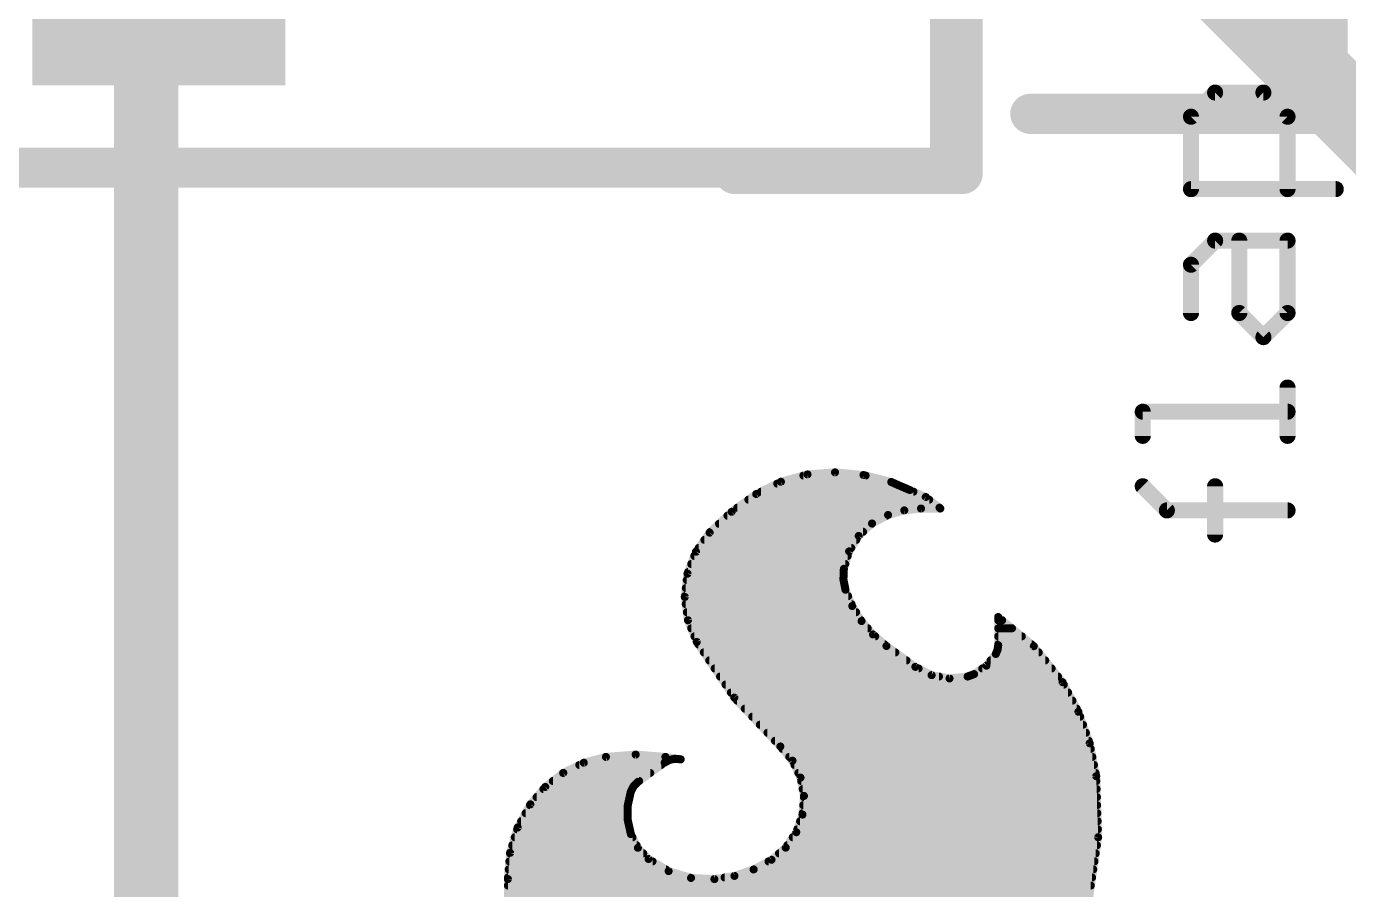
# Model space of a CAD drawing. Extents: x -0.1 to 14.1, y -0.1 to 15.3.
# Drawn here: x 4.702 to 8.88, y 2.629 to 5.356 of the extents above; entities that cross this region are included whole.
import ezdxf

# ---------------------------------------------------------------- set-up
doc = ezdxf.new("R2010")
doc.units = 0
for name, color, linetype in [('1', 12, 'CONTINUOUS'), ('16', 132, 'CONTINUOUS'), ('21', 41, 'CONTINUOUS'), ('51', 53, 'CONTINUOUS')]:
    doc.layers.add(name, color=color, linetype=linetype)

# ---------------------------------------------------------------- blocks, each defined once
blk = doc.blocks.new('RECT')
blk.add_solid([(-0.5, -0.5), (0.5, -0.5), (-0.5, 0.5), (0.5, 0.5)])

msp = doc.modelspace()

# ---------------------------------------------------------------- linework, layer by layer
at = {"layer": '1'}
for points, const_width in [([(5.08, 15.24), (5.08, 3.81)], 0.2032), ([(7.6, 6.37), (12.7, 1.27)], 0.254), ([(5.08, 3.81), (5.08, 0)], 0.2032)]:
    msp.add_lwpolyline(points, dxfattribs=dict(at, const_width=const_width))
at = {"layer": '1', "const_width": 0.1016}
for points in [[(5.1308, 3.81, 1), (5.0292, 3.81)], [(5.0292, 3.81, 1), (5.1308, 3.81)]]:
    msp.add_lwpolyline(points, format="xyb", dxfattribs=at)
at = {"layer": '16', "const_width": 0.2032}
for points in [[(5.08, 15.24), (5.08, 3.81)], [(5.08, 3.81), (5.08, 0)]]:
    msp.add_lwpolyline(points, dxfattribs=at)
at = {"layer": '16', "const_width": 0.1016}
for points in [[(5.1308, 3.81, 1), (5.0292, 3.81)], [(5.0292, 3.81, 1), (5.1308, 3.81)]]:
    msp.add_lwpolyline(points, format="xyb", dxfattribs=at)
at = {"layer": '21'}
for points, const_width in [([(8.8138, 10.16), (8.8138, 5.08)], 0.127), ([(7.66, 4.89), (7.66, 5.59)], 0.127), ([(8.8138, 5.08), (7.874, 5.08)], 0.127), ([(6.94, 4.89), (7.66, 4.89)], 0.127), ([(7.0859, 3.9174), (7.0079, 3.8786)], 0.0254), ([(7.1699, 3.9406), (7.0859, 3.9174)], 0.0254), ([(7.157, 3.937), (7.3534, 3.937)], 0.0254), ([(7.2568, 3.9472), (7.1699, 3.9406)], 0.0254), ([(7.3469, 3.9386), (7.2568, 3.9472)], 0.0254), ([(7.4346, 3.9167), (7.3469, 3.9386)], 0.0254), ([(7.4575, 3.9065), (7.4346, 3.9167)], 0.0254), ([(7.0079, 3.8786), (6.9302, 3.8226)], 0.0254), ([(7.0232, 3.8862), (7.5047, 3.8862)], 0.0254), ([(7.0742, 3.9116), (7.4461, 3.9116)], 0.0254), ([(7.4931, 3.8913), (7.4575, 3.9065)], 0.0254), ([(7.5435, 3.8692), (7.4931, 3.8913)], 0.0254), ([(6.948, 3.8354), (7.587, 3.8354)], 0.0254), ([(6.9832, 3.8608), (7.5544, 3.8608)], 0.0254), ([(7.4757, 3.827), (7.5286, 3.8329)], 0.0254), ([(7.5286, 3.8329), (7.5896, 3.8329)], 0.0254), ([(7.587, 3.8354), (7.5435, 3.8692)], 0.0254), ([(7.5895, 3.8329), (7.587, 3.8354)], 0.0254), ([(7.5896, 3.8329), (7.5895, 3.8329)], 0.0254), ([(6.9302, 3.8226), (6.8606, 3.7567)], 0.0254), ([(6.9169, 3.81), (7.4198, 3.81)], 0.0254), ([(7.3737, 3.7855), (7.4245, 3.8125)], 0.0254), ([(7.4245, 3.8125), (7.4757, 3.827)], 0.0254), ([(6.8606, 3.7567), (6.8175, 3.6963)], 0.0254), ([(6.8632, 3.7592), (7.3456, 3.7592)], 0.0254), ([(6.8901, 3.7846), (7.3727, 3.7846)], 0.0254), ([(7.3317, 3.7463), (7.3737, 3.7855)], 0.0254), ([(6.8261, 3.7084), (7.3082, 3.7084)], 0.0254), ([(6.8442, 3.7338), (7.324, 3.7338)], 0.0254), ([(7.3014, 3.6974), (7.3317, 3.7463)], 0.0254), ([(6.8175, 3.6963), (6.7907, 3.6271)], 0.0254), ([(6.8123, 3.683), (7.297, 3.683)], 0.0254), ([(7.2848, 3.6424), (7.3014, 3.6974)], 0.0254), ([(6.7907, 3.6271), (6.7821, 3.5534)], 0.0254), ([(6.7927, 3.6322), (7.2844, 3.6322)], 0.0254), ([(6.8025, 3.6576), (7.2894, 3.6576)], 0.0254), ([(7.2834, 3.609), (7.2848, 3.6424)], 0.0254), ([(6.7854, 3.5814), (7.2889, 3.5814)], 0.0254), ([(6.7883, 3.6068), (7.2838, 3.6068)], 0.0254), ([(7.2899, 3.5763), (7.2834, 3.609)], 0.0254), ([(6.7821, 3.5534), (6.792, 3.4799)], 0.0254), ([(6.7824, 3.556), (7.2984, 3.556)], 0.0254), ([(7.3114, 3.5248), (7.2899, 3.5763)], 0.0254), ([(6.7852, 3.5306), (7.309, 3.5306)], 0.0254), ([(6.7886, 3.5052), (7.3235, 3.5052)], 0.0254), ([(7.3407, 3.4773), (7.3114, 3.5248)], 0.0254), ([(6.792, 3.4799), (6.82, 3.4112)], 0.0254), ([(6.7921, 3.4798), (7.3392, 3.4798)], 0.0254), ([(7.377, 3.4349), (7.3407, 3.4773)], 0.0254), ([(7.8851, 3.3979), (7.7725, 3.49)], 0.0254), ([(7.7725, 3.49), (7.7725, 3.4011)], 0.0254), ([(7.7725, 3.4798), (7.785, 3.4798)], 0.0254), ([(6.8024, 3.4544), (7.3603, 3.4544)], 0.0254), ([(6.8128, 3.429), (7.3839, 3.429)], 0.0254), ([(7.4194, 3.3985), (7.377, 3.4349)], 0.0254), ([(7.7725, 3.4544), (7.816, 3.4544)], 0.0254), ([(7.7725, 3.429), (7.8471, 3.429)], 0.0254), ([(6.82, 3.4112), (6.9386, 3.2354)], 0.0254), ([(6.8251, 3.4036), (7.4135, 3.4036)], 0.0254), ([(6.8423, 3.3782), (7.4475, 3.3782)], 0.0254), ([(7.5108, 3.3325), (7.4194, 3.3985)], 0.0254), ([(7.7648, 3.3731), (7.7352, 3.3364)], 0.0254), ([(7.7705, 3.3866), (7.7648, 3.3731)], 0.0254), ([(7.767, 3.3782), (7.9008, 3.3782)], 0.0254), ([(7.7725, 3.4011), (7.7705, 3.3866)], 0.0254), ([(7.7725, 3.4036), (7.8781, 3.4036)], 0.0254), ([(7.9757, 3.2842), (7.8851, 3.3979)], 0.0254), ([(6.8594, 3.3528), (7.4827, 3.3528)], 0.0254), ([(7.5621, 3.3063), (7.5108, 3.3325)], 0.0254), ([(7.7352, 3.3364), (7.6963, 3.3096)], 0.0254), ([(7.7484, 3.3528), (7.921, 3.3528)], 0.0254), ([(6.8765, 3.3274), (7.5208, 3.3274)], 0.0254), ([(6.8937, 3.302), (7.5854, 3.302)], 0.0254), ([(7.6187, 3.2959), (7.5621, 3.3063)], 0.0254), ([(7.6759, 3.302), (7.6187, 3.2959)], 0.0254), ([(7.6963, 3.3096), (7.6759, 3.302)], 0.0254), ([(7.6759, 3.302), (7.9615, 3.302)], 0.0254), ([(7.7221, 3.3274), (7.9413, 3.3274)], 0.0254), ([(6.9108, 3.2766), (7.9798, 3.2766)], 0.0254), ([(6.9279, 3.2512), (7.9934, 3.2512)], 0.0254), ([(8.0258, 3.1908), (7.9757, 3.2842)], 0.0254), ([(6.9386, 3.2354), (7.0841, 3.081)], 0.0254), ([(6.9476, 3.2258), (8.007, 3.2258)], 0.0254), ([(6.9716, 3.2004), (8.0207, 3.2004)], 0.0254), ([(6.9955, 3.175), (8.0315, 3.175)], 0.0254), ([(8.0616, 3.091), (8.0258, 3.1908)], 0.0254), ([(7.0194, 3.1496), (8.0406, 3.1496)], 0.0254), ([(7.0434, 3.1242), (8.0497, 3.1242)], 0.0254), ([(7.0673, 3.0988), (8.0588, 3.0988)], 0.0254), ([(7.0841, 3.081), (7.1224, 3.0361)], 0.0254), ([(8.0823, 2.987), (8.0616, 3.091)], 0.0254), ([(6.5329, 3.048), (6.463, 3.0296)], 0.0254), ([(6.6269, 3.0554), (6.5329, 3.048)], 0.0254), ([(6.5329, 3.048), (6.7209, 3.048)], 0.0254), ([(6.7209, 3.048), (6.6269, 3.0554)], 0.0254), ([(6.7184, 3.0302), (6.7341, 3.0386)], 0.0254), ([(6.7692, 3.0404), (6.7209, 3.048)], 0.0254), ([(6.7341, 3.0386), (6.7515, 3.0421)], 0.0254), ([(6.7515, 3.0421), (6.7692, 3.0404)], 0.0254), ([(7.0906, 3.0734), (8.0651, 3.0734)], 0.0254), ([(7.1122, 3.048), (8.0702, 3.048)], 0.0254), ([(6.3982, 2.9975), (6.3412, 2.9531)], 0.0254), ([(6.3978, 2.9972), (6.6729, 2.9972)], 0.0254), ([(6.463, 3.0296), (6.3982, 2.9975)], 0.0254), ([(6.4489, 3.0226), (6.7079, 3.0226)], 0.0254), ([(6.6345, 2.9693), (6.7184, 3.0302)], 0.0254), ([(7.1224, 3.0361), (7.1479, 2.9828)], 0.0254), ([(7.1288, 3.0226), (8.0752, 3.0226)], 0.0254), ([(7.141, 2.9972), (8.0803, 2.9972)], 0.0254), ([(6.3652, 2.9718), (6.6379, 2.9718)], 0.0254), ([(6.6117, 2.9388), (6.6207, 2.9559)], 0.0254), ([(6.6207, 2.9559), (6.6345, 2.9693)], 0.0254), ([(7.1479, 2.9828), (7.1586, 2.9247)], 0.0254), ([(7.1499, 2.9718), (8.0828, 2.9718)], 0.0254), ([(8.0883, 2.7942), (8.0823, 2.987)], 0.0254), ([(6.3412, 2.9531), (6.2942, 2.8981)], 0.0254), ([(6.3138, 2.921), (6.6077, 2.921)], 0.0254), ([(6.3355, 2.9464), (6.6157, 2.9464)], 0.0254), ([(6.6018, 2.8943), (6.6117, 2.9388)], 0.0254), ([(7.1586, 2.9247), (7.154, 2.8658)], 0.0254), ([(7.1546, 2.9464), (8.0836, 2.9464)], 0.0254), ([(7.1584, 2.921), (8.0844, 2.921)], 0.0254), ([(6.2942, 2.8981), (6.2541, 2.8249)], 0.0254), ([(6.2789, 2.8702), (6.6018, 2.8702)], 0.0254), ([(6.2928, 2.8956), (6.6021, 2.8956)], 0.0254), ([(6.6018, 2.8487), (6.6018, 2.8943)], 0.0254), ([(7.1544, 2.8702), (8.086, 2.8702)], 0.0254), ([(7.1564, 2.8956), (8.0852, 2.8956)], 0.0254), ([(6.265, 2.8448), (6.6026, 2.8448)], 0.0254), ([(6.6117, 2.8042), (6.6018, 2.8487)], 0.0254), ([(7.154, 2.8658), (7.1344, 2.8101)], 0.0254), ([(7.1466, 2.8448), (8.0868, 2.8448)], 0.0254), ([(6.2541, 2.8249), (6.2301, 2.745)], 0.0254), ([(6.2448, 2.794), (6.6169, 2.794)], 0.0254), ([(6.2524, 2.8194), (6.6083, 2.8194)], 0.0254), ([(6.6339, 2.7608), (6.6117, 2.8042)], 0.0254), ([(7.1344, 2.8101), (7.101, 2.7614)], 0.0254), ([(7.1234, 2.794), (8.0883, 2.794)], 0.0254), ([(7.1377, 2.8194), (8.0875, 2.8194)], 0.0254), ([(8.0595, 2.6035), (8.0883, 2.7942)], 0.0254), ([(6.2301, 2.745), (6.2231, 2.6619)], 0.0254), ([(6.2371, 2.7686), (6.6299, 2.7686)], 0.0254), ([(6.6676, 2.7254), (6.6339, 2.7608)], 0.0254), ([(7.101, 2.7614), (7.0562, 2.7229)], 0.0254), ([(7.106, 2.7686), (8.0845, 2.7686)], 0.0254), ([(6.2278, 2.7178), (6.6802, 2.7178)], 0.0254), ([(6.2299, 2.7432), (6.6507, 2.7432)], 0.0254), ([(6.731, 2.6872), (6.6676, 2.7254)], 0.0254), ([(7.0562, 2.7229), (6.9998, 2.6925)], 0.0254), ([(7.0467, 2.7178), (8.0768, 2.7178)], 0.0254), ([(7.0799, 2.7432), (8.0806, 2.7432)], 0.0254), ([(6.2231, 2.6619), (6.2231, 1.1455)], 0.0254), ([(6.2235, 2.667), (6.7972, 2.667)], 0.0254), ([(6.2257, 2.6924), (6.7224, 2.6924)], 0.0254), ([(6.8018, 2.6656), (6.731, 2.6872)], 0.0254), ([(6.8758, 2.6619), (6.8018, 2.6656)], 0.0254), ([(6.9391, 2.672), (6.8758, 2.6619)], 0.0254), ([(6.9078, 2.667), (8.0691, 2.667)], 0.0254), ([(6.9998, 2.6925), (6.9391, 2.672)], 0.0254), ([(6.9995, 2.6924), (8.0729, 2.6924)], 0.0254), ([(6.2231, 2.6416), (8.0652, 2.6416)], 0.0254), ([(6.2231, 2.6162), (8.0614, 2.6162)], 0.0254)]:
    msp.add_lwpolyline(points, dxfattribs=dict(at, const_width=const_width))
for points, const_width in [([(7.874, 5.1117, 1), (7.874, 5.0483)], 0.0635), ([(8.8138, 5.0483, 1), (8.8138, 5.1117)], 0.0635), ([(8.782, 5.08, 1), (8.8456, 5.08)], 0.0635), ([(6.94, 4.9218, 1), (6.94, 4.8583)], 0.0635), ([(7.66, 4.8583, 1), (7.66, 4.9218)], 0.0635), ([(7.6283, 4.89, 1), (7.6917, 4.89)], 0.0635), ([(7.0842, 3.9235, 1), (7.0876, 3.9113)], 0.0127), ([(7.0887, 3.9117, 1), (7.0831, 3.9231)], 0.0127), ([(7.157, 3.9434, 1), (7.157, 3.9307)], 0.0127), ([(7.1694, 3.9469, 1), (7.1704, 3.9342)], 0.0127), ([(7.1716, 3.9345, 1), (7.1682, 3.9467)], 0.0127), ([(7.2574, 3.9535, 1), (7.2562, 3.9409)], 0.0127), ([(7.2573, 3.9409, 1), (7.2563, 3.9535)], 0.0127), ([(7.3484, 3.9448, 1), (7.3453, 3.9325)], 0.0127), ([(7.3462, 3.9323, 1), (7.3475, 3.945)], 0.0127), ([(7.3534, 3.9307, 1), (7.3534, 3.9434)], 0.0127), ([(7.4372, 3.9225, 1), (7.432, 3.9109)], 0.0127), ([(7.4331, 3.9105, 1), (7.4361, 3.9229)], 0.0127), ([(7.0051, 3.8843, 1), (7.0107, 3.8729)], 0.0127), ([(7.0116, 3.8734, 1), (7.0042, 3.8838)], 0.0127), ([(7.0232, 3.8925, 1), (7.0232, 3.8799)], 0.0127), ([(7.0742, 3.9179, 1), (7.0742, 3.9053)], 0.0127), ([(7.4461, 3.9053, 1), (7.4461, 3.9179)], 0.0127), ([(7.46, 3.9123, 1), (7.455, 3.9007)], 0.0127), ([(7.4549, 3.9007, 1), (7.4601, 3.9123)], 0.0127), ([(7.4956, 3.8971, 1), (7.4906, 3.8855)], 0.0127), ([(7.4906, 3.8855, 1), (7.4956, 3.8971)], 0.0127), ([(7.5047, 3.8799, 1), (7.5047, 3.8925)], 0.0127), ([(6.948, 3.8418, 1), (6.948, 3.8291)], 0.0127), ([(6.9832, 3.8672, 1), (6.9832, 3.8545)], 0.0127), ([(7.5286, 3.8392, 1), (7.5286, 3.8266)], 0.0127), ([(7.5293, 3.8266, 1), (7.5279, 3.8392)], 0.0127), ([(7.5474, 3.8742, 1), (7.5396, 3.8642)], 0.0127), ([(7.541, 3.8634, 1), (7.5461, 3.875)], 0.0127), ([(7.5544, 3.8545, 1), (7.5544, 3.8672)], 0.0127), ([(7.5915, 3.8399, 1), (7.5825, 3.8309)], 0.0127), ([(7.5831, 3.8304, 1), (7.5909, 3.8404)], 0.0127), ([(7.5895, 3.8392, 1), (7.5895, 3.8266)], 0.0127), ([(7.585, 3.8284, 1), (7.594, 3.8374)], 0.0127), ([(7.587, 3.8291, 1), (7.587, 3.8418)], 0.0127), ([(7.5896, 3.8266, 1), (7.5896, 3.8392)], 0.0127), ([(7.5896, 3.8266, 1), (7.5896, 3.8392)], 0.0127), ([(6.9169, 3.8163, 1), (6.9169, 3.8037)], 0.0127), ([(6.9265, 3.8277, 1), (6.9339, 3.8174)], 0.0127), ([(6.9346, 3.8179, 1), (6.9258, 3.8272)], 0.0127), ([(7.4228, 3.8186, 1), (7.4262, 3.8064)], 0.0127), ([(7.4198, 3.8037, 1), (7.4198, 3.8163)], 0.0127), ([(7.4275, 3.8069, 1), (7.4215, 3.8181)], 0.0127), ([(7.475, 3.8333, 1), (7.4764, 3.8207)], 0.0127), ([(7.4774, 3.8209, 1), (7.474, 3.8331)], 0.0127), ([(6.8562, 3.7613, 1), (6.865, 3.7521)], 0.0127), ([(6.8658, 3.753, 1), (6.8554, 3.7604)], 0.0127), ([(6.8632, 3.7656, 1), (6.8632, 3.7529)], 0.0127), ([(6.8901, 3.791, 1), (6.8901, 3.7783)], 0.0127), ([(7.3456, 3.7529, 1), (7.3456, 3.7656)], 0.0127), ([(7.3708, 3.7911, 1), (7.3767, 3.7799)], 0.0127), ([(7.3781, 3.7809, 1), (7.3694, 3.7902)], 0.0127), ([(7.3727, 3.7783, 1), (7.3727, 3.791)], 0.0127), ([(6.8261, 3.7147, 1), (6.8261, 3.7021)], 0.0127), ([(6.8442, 3.7401, 1), (6.8442, 3.7275)], 0.0127), ([(7.3082, 3.7021, 1), (7.3082, 3.7147)], 0.0127), ([(7.324, 3.7275, 1), (7.324, 3.7401)], 0.0127), ([(7.3274, 3.7509, 1), (7.3361, 3.7416)], 0.0127), ([(7.3371, 3.7429, 1), (7.3263, 3.7496)], 0.0127), ([(6.8123, 3.6894, 1), (6.8123, 3.6767)], 0.0127), ([(6.8123, 3.7, 1), (6.8226, 3.6926)], 0.0127), ([(6.8234, 3.694, 1), (6.8115, 3.6986)], 0.0127), ([(7.296, 3.7008, 1), (7.3068, 3.6941)], 0.0127), ([(7.3075, 3.6956, 1), (7.2953, 3.6993)], 0.0127), ([(7.297, 3.6767, 1), (7.297, 3.6894)], 0.0127), ([(6.797, 3.6264, 1), (6.7844, 3.6279)], 0.0127), ([(6.7848, 3.6294, 1), (6.7967, 3.6248)], 0.0127), ([(6.7927, 3.6385, 1), (6.7927, 3.6259)], 0.0127), ([(6.8025, 3.6639, 1), (6.8025, 3.6513)], 0.0127), ([(7.2911, 3.6421, 1), (7.2785, 3.6427)], 0.0127), ([(7.2787, 3.6442, 1), (7.2909, 3.6406)], 0.0127), ([(7.2844, 3.6259, 1), (7.2844, 3.6385)], 0.0127), ([(7.2894, 3.6513, 1), (7.2894, 3.6639)], 0.0127), ([(6.7854, 3.5878, 1), (6.7854, 3.5751)], 0.0127), ([(6.7883, 3.6132, 1), (6.7883, 3.6005)], 0.0127), ([(7.277, 3.6093, 1), (7.2897, 3.6088)], 0.0127), ([(7.2896, 3.6103, 1), (7.2772, 3.6078)], 0.0127), ([(7.2838, 3.6005, 1), (7.2838, 3.6132)], 0.0127), ([(7.2889, 3.5751, 1), (7.2889, 3.5878)], 0.0127), ([(6.7884, 3.5543, 1), (6.7758, 3.5526)], 0.0127), ([(6.7758, 3.5542, 1), (6.7884, 3.5527)], 0.0127), ([(6.7824, 3.5623, 1), (6.7824, 3.5497)], 0.0127), ([(7.2958, 3.5787, 1), (7.284, 3.5739)], 0.0127), ([(7.2837, 3.5751, 1), (7.2961, 3.5775)], 0.0127), ([(7.2984, 3.5497, 1), (7.2984, 3.5623)], 0.0127), ([(6.7852, 3.537, 1), (6.7852, 3.5243)], 0.0127), ([(6.7886, 3.5116, 1), (6.7886, 3.4989)], 0.0127), ([(7.3168, 3.5281, 1), (7.306, 3.5215)], 0.0127), ([(7.3055, 3.5223, 1), (7.3172, 3.5272)], 0.0127), ([(7.309, 3.5243, 1), (7.309, 3.537)], 0.0127), ([(7.3235, 3.4989, 1), (7.3235, 3.5116)], 0.0127), ([(6.7857, 3.4791, 1), (6.7983, 3.4808)], 0.0127), ([(6.7979, 3.4823, 1), (6.7862, 3.4775)], 0.0127), ([(6.7921, 3.4861, 1), (6.7921, 3.4735)], 0.0127), ([(7.3455, 3.4814, 1), (7.3359, 3.4732)], 0.0127), ([(7.3353, 3.474, 1), (7.3461, 3.4806)], 0.0127), ([(7.3392, 3.4735, 1), (7.3392, 3.4861)], 0.0127), ([(7.7789, 3.49, 1), (7.7661, 3.49)], 0.0127), ([(7.7765, 3.4949, 1), (7.7685, 3.4851)], 0.0127), ([(7.7725, 3.4861, 1), (7.7725, 3.4735)], 0.0127), ([(7.785, 3.4735, 1), (7.785, 3.4861)], 0.0127), ([(6.8024, 3.4607, 1), (6.8024, 3.4481)], 0.0127), ([(6.8128, 3.4354, 1), (6.8128, 3.4227)], 0.0127), ([(7.3603, 3.4481, 1), (7.3603, 3.4607)], 0.0127), ([(7.3812, 3.4397, 1), (7.3729, 3.4301)], 0.0127), ([(7.3722, 3.4308, 1), (7.3819, 3.439)], 0.0127), ([(7.3839, 3.4227, 1), (7.3839, 3.4354)], 0.0127), ([(7.7725, 3.4607, 1), (7.7725, 3.4481)], 0.0127), ([(7.7725, 3.4354, 1), (7.7725, 3.4227)], 0.0127), ([(7.816, 3.4481, 1), (7.816, 3.4607)], 0.0127), ([(7.8471, 3.4227, 1), (7.8471, 3.4354)], 0.0127), ([(6.8253, 3.4148, 1), (6.8147, 3.4076)], 0.0127), ([(6.8141, 3.4088, 1), (6.8259, 3.4136)], 0.0127), ([(6.8251, 3.4099, 1), (6.8251, 3.3973)], 0.0127), ([(6.8423, 3.3845, 1), (6.8423, 3.3719)], 0.0127), ([(7.4231, 3.4036, 1), (7.4157, 3.3934)], 0.0127), ([(7.4135, 3.3973, 1), (7.4135, 3.4099)], 0.0127), ([(7.4153, 3.3937, 1), (7.4235, 3.4033)], 0.0127), ([(7.4475, 3.3719, 1), (7.4475, 3.3845)], 0.0127), ([(7.7697, 3.3691, 1), (7.7599, 3.3771)], 0.0127), ([(7.767, 3.3845, 1), (7.767, 3.3719)], 0.0127), ([(7.7642, 3.3874, 1), (7.7768, 3.3857)], 0.0127), ([(7.7764, 3.3841, 1), (7.7647, 3.3891)], 0.0127), ([(7.7661, 3.4011, 1), (7.7789, 3.4011)], 0.0127), ([(7.7725, 3.4099, 1), (7.7725, 3.3973)], 0.0127), ([(7.7788, 3.4002, 1), (7.7662, 3.402)], 0.0127), ([(7.8781, 3.3973, 1), (7.8781, 3.4099)], 0.0127), ([(7.89, 3.4019, 1), (7.8801, 3.394)], 0.0127), ([(7.881, 3.393, 1), (7.8891, 3.4028)], 0.0127), ([(7.9008, 3.3719, 1), (7.9008, 3.3845)], 0.0127), ([(6.8594, 3.3592, 1), (6.8594, 3.3465)], 0.0127), ([(7.4827, 3.3465, 1), (7.4827, 3.3592)], 0.0127), ([(7.5137, 3.3382, 1), (7.5079, 3.3268)], 0.0127), ([(7.5071, 3.3274, 1), (7.5145, 3.3376)], 0.0127), ([(7.7302, 3.3404, 1), (7.7401, 3.3324)], 0.0127), ([(7.7388, 3.3311, 1), (7.7316, 3.3416)], 0.0127), ([(7.7484, 3.3592, 1), (7.7484, 3.3465)], 0.0127), ([(7.759, 3.3756, 1), (7.7706, 3.3706)], 0.0127), ([(7.921, 3.3465, 1), (7.921, 3.3592)], 0.0127), ([(6.8765, 3.3338, 1), (6.8765, 3.3211)], 0.0127), ([(6.8937, 3.3083, 1), (6.8937, 3.2957)], 0.0127), ([(7.5208, 3.3211, 1), (7.5208, 3.3338)], 0.0127), ([(7.5632, 3.3126, 1), (7.5609, 3.3001)], 0.0127), ([(7.5592, 3.3007, 1), (7.565, 3.312)], 0.0127), ([(7.5854, 3.2957, 1), (7.5854, 3.3083)], 0.0127), ([(7.618, 3.3022, 1), (7.6193, 3.2895)], 0.0127), ([(7.6175, 3.2896, 1), (7.6198, 3.3021)], 0.0127), ([(7.6737, 3.308, 1), (7.6781, 3.296)], 0.0127), ([(7.6759, 3.3083, 1), (7.6759, 3.2957)], 0.0127), ([(7.6766, 3.2957, 1), (7.6752, 3.3083)], 0.0127), ([(7.6927, 3.3148, 1), (7.6999, 3.3044)], 0.0127), ([(7.6985, 3.3036, 1), (7.6941, 3.3156)], 0.0127), ([(7.7221, 3.3338, 1), (7.7221, 3.3211)], 0.0127), ([(7.9413, 3.3211, 1), (7.9413, 3.3338)], 0.0127), ([(7.9615, 3.2957, 1), (7.9615, 3.3083)], 0.0127), ([(6.9108, 3.283, 1), (6.9108, 3.2703)], 0.0127), ([(6.9279, 3.2576, 1), (6.9279, 3.2449)], 0.0127), ([(7.9813, 3.2872, 1), (7.9701, 3.2812)], 0.0127), ([(7.9707, 3.2802, 1), (7.9807, 3.2882)], 0.0127), ([(7.9798, 3.2703, 1), (7.9798, 3.283)], 0.0127), ([(7.9934, 3.2449, 1), (7.9934, 3.2576)], 0.0127), ([(6.9432, 3.2397, 1), (6.934, 3.231)], 0.0127), ([(6.9334, 3.2318, 1), (6.9439, 3.2389)], 0.0127), ([(6.9476, 3.2321, 1), (6.9476, 3.2195)], 0.0127), ([(8.007, 3.2195, 1), (8.007, 3.2321)], 0.0127), ([(6.9716, 3.2067, 1), (6.9716, 3.1941)], 0.0127), ([(6.9955, 3.1814, 1), (6.9955, 3.1687)], 0.0127), ([(8.0318, 3.1929, 1), (8.0199, 3.1886)], 0.0127), ([(8.0202, 3.1878, 1), (8.0314, 3.1938)], 0.0127), ([(8.0207, 3.1941, 1), (8.0207, 3.2067)], 0.0127), ([(8.0315, 3.1687, 1), (8.0315, 3.1814)], 0.0127), ([(7.0194, 3.1559, 1), (7.0194, 3.1433)], 0.0127), ([(7.0434, 3.1305, 1), (7.0434, 3.1179)], 0.0127), ([(8.0406, 3.1433, 1), (8.0406, 3.1559)], 0.0127), ([(8.0497, 3.1179, 1), (8.0497, 3.1305)], 0.0127), ([(7.0673, 3.1052, 1), (7.0673, 3.0925)], 0.0127), ([(7.0889, 3.0851, 1), (7.0793, 3.0769)], 0.0127), ([(7.0795, 3.0766, 1), (7.0887, 3.0854)], 0.0127), ([(8.0679, 3.0922, 1), (8.0554, 3.0897)], 0.0127), ([(8.0557, 3.0888, 1), (8.0676, 3.0931)], 0.0127), ([(8.0588, 3.0925, 1), (8.0588, 3.1052)], 0.0127), ([(6.5324, 3.0543, 1), (6.5334, 3.0417)], 0.0127), ([(6.5329, 3.0543, 1), (6.5329, 3.0417)], 0.0127), ([(6.5345, 3.0419, 1), (6.5313, 3.0541)], 0.0127), ([(6.6274, 3.0617, 1), (6.6264, 3.049)], 0.0127), ([(6.6274, 3.049, 1), (6.6264, 3.0617)], 0.0127), ([(6.7219, 3.0543, 1), (6.7199, 3.0417)], 0.0127), ([(6.7204, 3.0417, 1), (6.7214, 3.0543)], 0.0127), ([(6.7209, 3.0417, 1), (6.7209, 3.0543)], 0.0127), ([(6.7328, 3.0448, 1), (6.7353, 3.0324)], 0.0127), ([(6.7371, 3.033, 1), (6.7311, 3.0442)], 0.0127), ([(6.7521, 3.0484, 1), (6.7509, 3.0358)], 0.0127), ([(6.7528, 3.0359, 1), (6.7502, 3.0483)], 0.0127), ([(6.7682, 3.0341, 1), (6.7702, 3.0467)], 0.0127), ([(6.7686, 3.0341, 1), (6.7698, 3.0467)], 0.0127), ([(7.0906, 3.0798, 1), (7.0906, 3.0671)], 0.0127), ([(7.1122, 3.0543, 1), (7.1122, 3.0417)], 0.0127), ([(8.0651, 3.0671, 1), (8.0651, 3.0798)], 0.0127), ([(8.0702, 3.0417, 1), (8.0702, 3.0543)], 0.0127), ([(6.3978, 3.0036, 1), (6.3978, 2.9909)], 0.0127), ([(6.3954, 3.0032, 1), (6.401, 2.9918)], 0.0127), ([(6.4021, 2.9925, 1), (6.3943, 3.0025)], 0.0127), ([(6.4489, 3.029, 1), (6.4489, 3.0163)], 0.0127), ([(6.4614, 3.0357, 1), (6.4646, 3.0234)], 0.0127), ([(6.4658, 3.0239, 1), (6.4602, 3.0353)], 0.0127), ([(6.6729, 2.9909, 1), (6.6729, 3.0036)], 0.0127), ([(6.7079, 3.0163, 1), (6.7079, 3.029)], 0.0127), ([(6.7154, 3.0358, 1), (6.7214, 3.0246)], 0.0127), ([(6.7221, 3.0251, 1), (6.7147, 3.0353)], 0.0127), ([(7.1282, 3.0388, 1), (7.1167, 3.0333)], 0.0127), ([(7.1176, 3.0319, 1), (7.1273, 3.0402)], 0.0127), ([(7.1288, 3.029, 1), (7.1288, 3.0163)], 0.0127), ([(7.141, 3.0036, 1), (7.141, 2.9909)], 0.0127), ([(8.0752, 3.0163, 1), (8.0752, 3.029)], 0.0127), ([(8.0803, 2.9909, 1), (8.0803, 3.0036)], 0.0127), ([(6.3652, 2.9781, 1), (6.3652, 2.9655)], 0.0127), ([(6.6163, 2.9604, 1), (6.6251, 2.9513)], 0.0127), ([(6.6263, 2.9529, 1), (6.6151, 2.9588)], 0.0127), ([(6.6308, 2.9744, 1), (6.6382, 2.9642)], 0.0127), ([(6.6389, 2.9648, 1), (6.6301, 2.9738)], 0.0127), ([(6.6379, 2.9655, 1), (6.6379, 2.9781)], 0.0127), ([(7.1541, 2.9839, 1), (7.1416, 2.9816)], 0.0127), ([(7.1421, 2.98, 1), (7.1536, 2.9855)], 0.0127), ([(7.1499, 2.9781, 1), (7.1499, 2.9655)], 0.0127), ([(8.0886, 2.9872, 1), (8.076, 2.9868)], 0.0127), ([(8.0761, 2.9858, 1), (8.0885, 2.9882)], 0.0127), ([(8.0828, 2.9655, 1), (8.0828, 2.9781)], 0.0127), ([(6.3138, 2.9274, 1), (6.3138, 2.9147)], 0.0127), ([(6.3355, 2.9527, 1), (6.3355, 2.9401)], 0.0127), ([(6.3373, 2.9581, 1), (6.3451, 2.9481)], 0.0127), ([(6.346, 2.949, 1), (6.3363, 2.9572)], 0.0127), ([(6.6061, 2.9418, 1), (6.6173, 2.9358)], 0.0127), ([(6.6179, 2.9374, 1), (6.6055, 2.9402)], 0.0127), ([(6.6077, 2.9147, 1), (6.6077, 2.9274)], 0.0127), ([(6.6157, 2.9401, 1), (6.6157, 2.9527)], 0.0127), ([(7.1546, 2.9527, 1), (7.1546, 2.9401)], 0.0127), ([(7.1584, 2.9274, 1), (7.1584, 2.9147)], 0.0127), ([(7.165, 2.9242, 1), (7.1523, 2.9252)], 0.0127), ([(7.1524, 2.9235, 1), (7.1649, 2.9258)], 0.0127), ([(8.0836, 2.9401, 1), (8.0836, 2.9527)], 0.0127), ([(8.0844, 2.9147, 1), (8.0844, 2.9274)], 0.0127), ([(6.2789, 2.8765, 1), (6.2789, 2.8639)], 0.0127), ([(6.2928, 2.9019, 1), (6.2928, 2.8893)], 0.0127), ([(6.2894, 2.9022, 1), (6.299, 2.894)], 0.0127), ([(6.2998, 2.895, 1), (6.2886, 2.9012)], 0.0127), ([(6.6081, 2.8943, 1), (6.5954, 2.8943)], 0.0127), ([(6.5956, 2.8957, 1), (6.608, 2.8929)], 0.0127), ([(6.6018, 2.8639, 1), (6.6018, 2.8765)], 0.0127), ([(6.6021, 2.8893, 1), (6.6021, 2.9019)], 0.0127), ([(7.1544, 2.8765, 1), (7.1544, 2.8639)], 0.0127), ([(7.1564, 2.9019, 1), (7.1564, 2.8893)], 0.0127), ([(8.0852, 2.8893, 1), (8.0852, 2.9019)], 0.0127), ([(8.086, 2.8639, 1), (8.086, 2.8765)], 0.0127), ([(6.265, 2.8512, 1), (6.265, 2.8385)], 0.0127), ([(6.5954, 2.8487, 1), (6.6081, 2.8487)], 0.0127), ([(6.608, 2.8501, 1), (6.5956, 2.8473)], 0.0127), ([(6.6026, 2.8385, 1), (6.6026, 2.8512)], 0.0127), ([(7.1466, 2.8512, 1), (7.1466, 2.8385)], 0.0127), ([(7.1477, 2.8663, 1), (7.1604, 2.8653)], 0.0127), ([(7.16, 2.8637, 1), (7.1481, 2.8679)], 0.0127), ([(8.0868, 2.8385, 1), (8.0868, 2.8512)], 0.0127), ([(6.2448, 2.8003, 1), (6.2448, 2.7877)], 0.0127), ([(6.2524, 2.8258, 1), (6.2524, 2.8131)], 0.0127), ([(6.2485, 2.828, 1), (6.2597, 2.8219)], 0.0127), ([(6.2602, 2.8231, 1), (6.248, 2.8268)], 0.0127), ([(6.6174, 2.8071, 1), (6.606, 2.8013)], 0.0127), ([(6.6055, 2.8028, 1), (6.6179, 2.8056)], 0.0127), ([(6.6083, 2.8131, 1), (6.6083, 2.8258)], 0.0127), ([(6.6169, 2.7877, 1), (6.6169, 2.8003)], 0.0127), ([(7.1234, 2.8003, 1), (7.1234, 2.7877)], 0.0127), ([(7.1284, 2.8122, 1), (7.1404, 2.808)], 0.0127), ([(7.1396, 2.8065, 1), (7.1292, 2.8137)], 0.0127), ([(7.1377, 2.8258, 1), (7.1377, 2.8131)], 0.0127), ([(8.082, 2.794, 1), (8.0947, 2.7944)], 0.0127), ([(8.0946, 2.7932, 1), (8.0821, 2.7951)], 0.0127), ([(8.0875, 2.8131, 1), (8.0875, 2.8258)], 0.0127), ([(8.0883, 2.7877, 1), (8.0883, 2.8003)], 0.0127), ([(6.2364, 2.7445, 1), (6.2237, 2.7456)], 0.0127), ([(6.2371, 2.775, 1), (6.2371, 2.7623)], 0.0127), ([(6.6385, 2.7651, 1), (6.6293, 2.7564)], 0.0127), ([(6.6283, 2.7579, 1), (6.6396, 2.7636)], 0.0127), ([(6.6299, 2.7623, 1), (6.6299, 2.775)], 0.0127), ([(7.0958, 2.7649, 1), (7.1063, 2.7578)], 0.0127), ([(7.1052, 2.7565, 1), (7.0969, 2.7662)], 0.0127), ([(7.106, 2.775, 1), (7.106, 2.7623)], 0.0127), ([(8.0845, 2.7623, 1), (8.0845, 2.775)], 0.0127), ([(6.2278, 2.7241, 1), (6.2278, 2.7115)], 0.0127), ([(6.2299, 2.7496, 1), (6.2299, 2.7369)], 0.0127), ([(6.224, 2.7469, 1), (6.2361, 2.7432)], 0.0127), ([(6.6507, 2.7369, 1), (6.6507, 2.7496)], 0.0127), ([(6.6709, 2.7308, 1), (6.6643, 2.72)], 0.0127), ([(6.663, 2.721, 1), (6.6722, 2.7298)], 0.0127), ([(6.6802, 2.7115, 1), (6.6802, 2.7241)], 0.0127), ([(7.0467, 2.7241, 1), (7.0467, 2.7115)], 0.0127), ([(7.0521, 2.7277, 1), (7.0603, 2.7181)], 0.0127), ([(7.0592, 2.7173, 1), (7.0532, 2.7285)], 0.0127), ([(7.0799, 2.7496, 1), (7.0799, 2.7369)], 0.0127), ([(8.0768, 2.7115, 1), (8.0768, 2.7241)], 0.0127), ([(8.0806, 2.7369, 1), (8.0806, 2.7496)], 0.0127), ([(6.2295, 2.6619, 1), (6.2168, 2.6619)], 0.0127), ([(6.2235, 2.6734, 1), (6.2235, 2.6607)], 0.0127), ([(6.2257, 2.6987, 1), (6.2257, 2.6861)], 0.0127), ([(6.7224, 2.6861, 1), (6.7224, 2.6987)], 0.0127), ([(6.7329, 2.6933, 1), (6.7292, 2.6811)], 0.0127), ([(6.7277, 2.6817, 1), (6.7343, 2.6926)], 0.0127), ([(6.8022, 2.6719, 1), (6.8015, 2.6592)], 0.0127), ([(6.7972, 2.6607, 1), (6.7972, 2.6734)], 0.0127), ([(6.8, 2.6595, 1), (6.8037, 2.6716)], 0.0127), ([(6.8748, 2.6682, 1), (6.8768, 2.6556)], 0.0127), ([(6.8755, 2.6556, 1), (6.8761, 2.6682)], 0.0127), ([(6.9078, 2.6734, 1), (6.9078, 2.6607)], 0.0127), ([(6.9371, 2.678, 1), (6.9411, 2.666)], 0.0127), ([(6.9401, 2.6657, 1), (6.9381, 2.6782)], 0.0127), ([(6.9995, 2.6987, 1), (6.9995, 2.6861)], 0.0127), ([(6.9968, 2.6981, 1), (7.0028, 2.6869)], 0.0127), ([(7.0018, 2.6865, 1), (6.9978, 2.6985)], 0.0127), ([(8.0691, 2.6607, 1), (8.0691, 2.6734)], 0.0127), ([(8.0729, 2.6861, 1), (8.0729, 2.6987)], 0.0127), ([(6.2168, 2.6624, 1), (6.2294, 2.6614)], 0.0127), ([(6.2231, 2.6479, 1), (6.2231, 2.6353)], 0.0127), ([(8.0652, 2.6353, 1), (8.0652, 2.6479)], 0.0127)]:
    msp.add_lwpolyline(points, format="xyb", dxfattribs=dict(at, const_width=const_width))
at = {"layer": '51'}
for points, const_width in [([(7.62, 10.32), (7.62, 4.91)], 0.127), ([(8.8138, 10.16), (8.8138, 5.08)], 0.127), ([(8.8138, 5.08), (7.874, 5.08)], 0.127), ([(8.3817, 5.0709), (8.458, 5.1472)], 0.0508), ([(8.458, 5.1472), (8.6105, 5.1472)], 0.0508), ([(8.6105, 5.1472), (8.6868, 5.0709)], 0.0508), ([(8.3817, 4.8421), (8.3817, 5.0709)], 0.0508), ([(8.6868, 5.0709), (8.6868, 4.8421)], 0.0508), ([(7.62, 4.91), (4.62, 4.91)], 0.127), ([(8.8393, 4.8421), (8.3817, 4.8421)], 0.0508), ([(8.3817, 4.6032), (8.458, 4.6794)], 0.0508), ([(8.458, 4.6794), (8.6868, 4.6794)], 0.0508), ([(8.5343, 4.4506), (8.5343, 4.6794)], 0.0508), ([(8.6868, 4.6794), (8.6868, 4.4506)], 0.0508), ([(8.3817, 4.4506), (8.3817, 4.6032)], 0.0508), ([(8.6105, 4.3744), (8.5343, 4.4506)], 0.0508), ([(8.6868, 4.4506), (8.6105, 4.3744)], 0.0508), ([(8.6868, 4.0625), (8.6868, 4.2151)], 0.0508), ([(8.2292, 4.0625), (8.2292, 4.1388)], 0.0508), ([(8.2292, 4.1388), (8.6868, 4.1388)], 0.0508), ([(8.3055, 3.8269), (8.2292, 3.9032)], 0.0508), ([(8.458, 3.7507), (8.458, 3.9032)], 0.0508), ([(8.6868, 3.8269), (8.3055, 3.8269)], 0.0508)]:
    msp.add_lwpolyline(points, dxfattribs=dict(at, const_width=const_width))
for points, const_width in [([(7.874, 5.1117, 1), (7.874, 5.0483)], 0.0635), ([(8.458, 5.1599, 1), (8.458, 5.1345)], 0.0254), ([(8.467, 5.1382, 1), (8.449, 5.1562)], 0.0254), ([(8.6195, 5.1562, 1), (8.6016, 5.1382)], 0.0254), ([(8.6105, 5.1345, 1), (8.6105, 5.1599)], 0.0254), ([(8.8138, 5.0483, 1), (8.8138, 5.1117)], 0.0635), ([(8.782, 5.08, 1), (8.8456, 5.08)], 0.0635), ([(8.3944, 5.0709, 1), (8.369, 5.0709)], 0.0254), ([(8.3728, 5.0799, 1), (8.3907, 5.0619)], 0.0254), ([(8.6995, 5.0709, 1), (8.6741, 5.0709)], 0.0254), ([(8.6778, 5.0619, 1), (8.6958, 5.0799)], 0.0254), ([(7.62, 4.8783, 1), (7.62, 4.9417)], 0.0635), ([(7.5883, 4.91, 1), (7.6517, 4.91)], 0.0635), ([(8.3817, 4.8548, 1), (8.3817, 4.8294)], 0.0254), ([(8.369, 4.8421, 1), (8.3944, 4.8421)], 0.0254), ([(8.6741, 4.8421, 1), (8.6995, 4.8421)], 0.0254), ([(8.8393, 4.8294, 1), (8.8393, 4.8548)], 0.0254), ([(8.458, 4.6921, 1), (8.458, 4.6667)], 0.0254), ([(8.467, 4.6704, 1), (8.449, 4.6884)], 0.0254), ([(8.547, 4.6794, 1), (8.5216, 4.6794)], 0.0254), ([(8.6995, 4.6794, 1), (8.6741, 4.6794)], 0.0254), ([(8.6868, 4.6667, 1), (8.6868, 4.6921)], 0.0254), ([(8.3944, 4.6032, 1), (8.369, 4.6032)], 0.0254), ([(8.3728, 4.6121, 1), (8.3907, 4.5942)], 0.0254), ([(8.5433, 4.4596, 1), (8.5253, 4.4416)], 0.0254), ([(8.6958, 4.4416, 1), (8.6778, 4.4596)], 0.0254), ([(8.369, 4.4506, 1), (8.3944, 4.4506)], 0.0254), ([(8.5216, 4.4506, 1), (8.547, 4.4506)], 0.0254), ([(8.6741, 4.4506, 1), (8.6995, 4.4506)], 0.0254), ([(8.6016, 4.3833, 1), (8.6195, 4.3654)], 0.0254), ([(8.6016, 4.3654, 1), (8.6195, 4.3833)], 0.0254), ([(8.6995, 4.2151, 1), (8.6741, 4.2151)], 0.0254), ([(8.2419, 4.1388, 1), (8.2165, 4.1388)], 0.0254), ([(8.2292, 4.1515, 1), (8.2292, 4.1261)], 0.0254), ([(8.6868, 4.1261, 1), (8.6868, 4.1515)], 0.0254), ([(8.2165, 4.0625, 1), (8.2419, 4.0625)], 0.0254), ([(8.6741, 4.0625, 1), (8.6995, 4.0625)], 0.0254), ([(8.2382, 3.9122, 1), (8.2202, 3.8942)], 0.0254), ([(8.4707, 3.9032, 1), (8.4453, 3.9032)], 0.0254), ([(8.3055, 3.8396, 1), (8.3055, 3.8142)], 0.0254), ([(8.2965, 3.818, 1), (8.3145, 3.8359)], 0.0254), ([(8.6868, 3.8142, 1), (8.6868, 3.8396)], 0.0254), ([(8.4453, 3.7507, 1), (8.4707, 3.7507)], 0.0254)]:
    msp.add_lwpolyline(points, format="xyb", dxfattribs=dict(at, const_width=const_width))

# ---------------------------------------------------------------- block references
at = {"layer": '1', "xscale": 0.8, "yscale": 0.4}
msp.add_blockref('RECT', (5.12, 5.37), dxfattribs=at)

doc.saveas('drawing.dxf')
